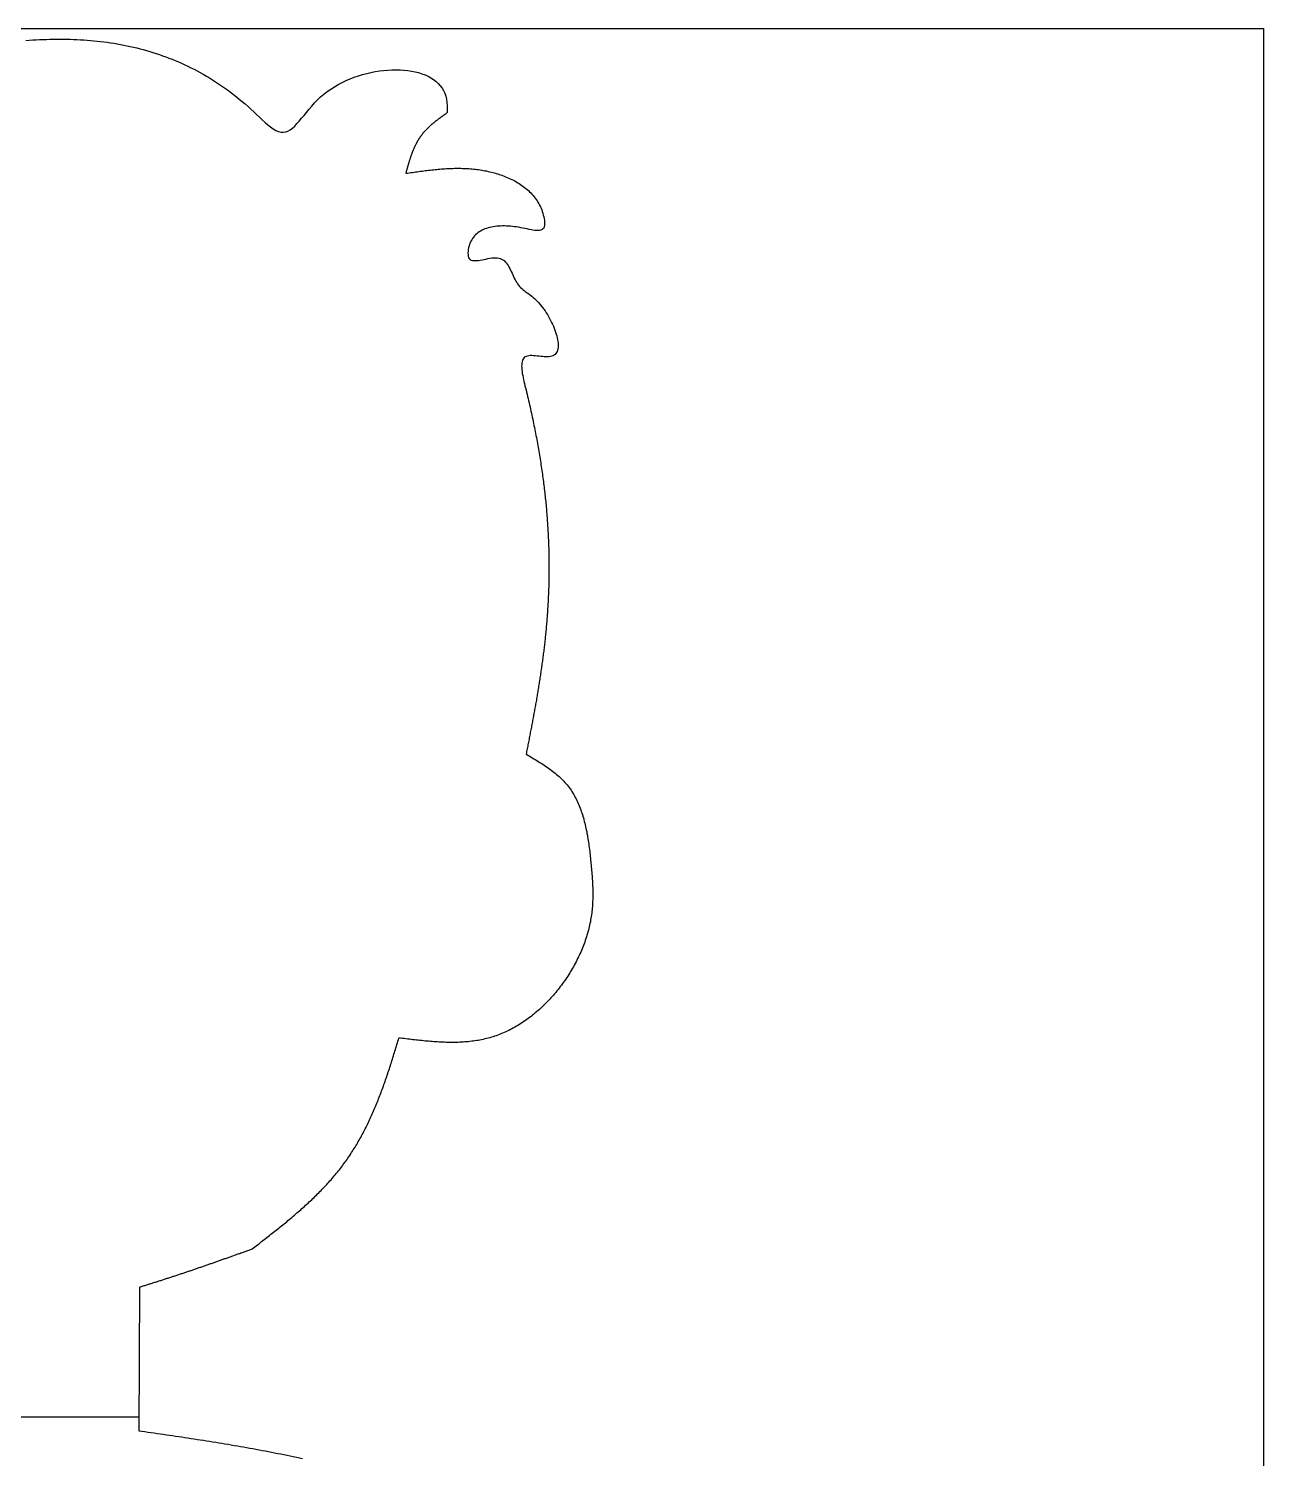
# Model space of a CAD drawing. Header units: millimetres. Extents: x 111 to 2999, y 81 to 1941.
# Drawn here: x 1605.1 to 1884.2, y 658.4 to 981.6 of the extents above; entities that cross this region are included whole.
import ezdxf

# ---------------------------------------------------------------- set-up
doc = ezdxf.new("R2010")
doc.units = ezdxf.units.MM

msp = doc.modelspace()

# ---------------------------------------------------------------- linework, layer by layer
for p, q in [((1630.17, 697.12), (1629.97, 664.63)), ((1562.09, 667.75), (1629.99, 667.75))]:
    msp.add_line(p, q)
msp.add_lwpolyline([(1314.25, 981.61), (1884.25, 981.61), (1884.25, 81.61), (1314.25, 81.61)], close=True)
for points in [[(1604.46, 978.94, 0), (1605.23, 979, 0), (1606.01, 979.04, 0), (1606.79, 979.09, 0), (1607.56, 979.12, 0), (1608.34, 979.16, 0), (1609.11, 979.18, 0), (1609.88, 979.2, 0), (1610.65, 979.21, 0), (1611.42, 979.22, 0), (1612.19, 979.22, 0), (1612.96, 979.22, 0), (1613.73, 979.2, 0), (1614.5, 979.19, 0), (1615.26, 979.16, 0), (1616.02, 979.13, 0), (1616.79, 979.09, 0), (1617.55, 979.04, 0), (1618.31, 978.99, 0), (1619.07, 978.93, 0), (1619.83, 978.86, 0), (1620.58, 978.78, 0), (1621.34, 978.7, 0), (1622.09, 978.61, 0), (1622.84, 978.51, 0), (1623.59, 978.4, 0), (1624.34, 978.28, 0), (1625.09, 978.16, 0), (1625.83, 978.03, 0), (1626.58, 977.89, 0), (1627.32, 977.74, 0), (1628.06, 977.58, 0), (1628.8, 977.41, 0), (1629.54, 977.24, 0), (1630.27, 977.05, 0), (1631.01, 976.86, 0), (1631.74, 976.65, 0), (1632.47, 976.44, 0), (1633.2, 976.22, 0), (1633.92, 975.99, 0), (1634.65, 975.75, 0), (1635.37, 975.49, 0), (1636.09, 975.23, 0), (1636.81, 974.96, 0), (1637.53, 974.68, 0), (1638.24, 974.39, 0), (1638.95, 974.09, 0), (1639.66, 973.77, 0), (1640.37, 973.45, 0), (1641.08, 973.11, 0), (1641.78, 972.77, 0), (1642.48, 972.41, 0), (1643.18, 972.05, 0), (1643.88, 971.67, 0), (1644.57, 971.28, 0), (1645.27, 970.88, 0), (1645.96, 970.46, 0), (1646.64, 970.04, 0), (1647.33, 969.6, 0), (1648.01, 969.15, 0), (1648.69, 968.69, 0), (1649.37, 968.22, 0), (1650.04, 967.74, 0), (1650.71, 967.24, 0), (1651.38, 966.73, 0), (1652.05, 966.21, 0), (1652.71, 965.68, 0), (1653.37, 965.13, 0), (1654.03, 964.57, 0), (1654.69, 963.99, 0), (1655.34, 963.41, 0), (1655.99, 962.81, 0), (1656.64, 962.2, 0), (1657.28, 961.58, 0), (1657.92, 960.98, 0), (1658.55, 960.4, 0), (1659.17, 959.86, 0), (1659.79, 959.37, 0), (1660.39, 958.94, 0), (1660.98, 958.59, 0), (1661.56, 958.34, 0), (1662.12, 958.19, 0), (1662.66, 958.16, 0), (1663.2, 958.25, 0), (1663.72, 958.45, 0), (1664.23, 958.75, 0), (1664.74, 959.13, 0), (1665.25, 959.59, 0), (1665.76, 960.12, 0), (1666.28, 960.7, 0), (1666.81, 961.33, 0), (1667.35, 961.99, 0), (1667.91, 962.68, 0), (1668.49, 963.39, 0), (1669.1, 964.1, 0), (1669.73, 964.8, 0), (1670.4, 965.49, 0), (1671.1, 966.15, 0), (1671.84, 966.77, 0), (1672.61, 967.37, 0), (1673.41, 967.93, 0), (1674.23, 968.46, 0), (1675.09, 968.96, 0), (1675.96, 969.42, 0), (1676.86, 969.85, 0), (1677.77, 970.24, 0), (1678.7, 970.6, 0), (1679.63, 970.93, 0), (1680.58, 971.22, 0), (1681.53, 971.48, 0), (1682.49, 971.71, 0), (1683.45, 971.9, 0), (1684.4, 972.05, 0), (1685.35, 972.17, 0), (1686.3, 972.25, 0), (1687.23, 972.3, 0), (1688.15, 972.32, 0), (1689.05, 972.3, 0), (1689.94, 972.24, 0), (1690.8, 972.14, 0), (1691.64, 972.01, 0), (1692.46, 971.85, 0), (1693.24, 971.65, 0), (1694, 971.41, 0), (1694.71, 971.13, 0), (1695.4, 970.82, 0), (1696.04, 970.47, 0), (1696.64, 970.08, 0), (1697.19, 969.66, 0), (1697.69, 969.2, 0), (1698.15, 968.7, 0), (1698.55, 968.16, 0), (1698.89, 967.59, 0), (1699.18, 966.98, 0), (1699.4, 966.33, 0), (1699.56, 965.64, 0), (1699.66, 964.91, 0), (1699.71, 964.16, 0), (1699.73, 963.39, 0), (1699.74, 962.61, 0)], [(1690.39, 948.9, 0), (1690.42, 949, 0), (1690.45, 949.11, 0), (1690.48, 949.22, 0), (1690.51, 949.32, 0), (1690.54, 949.43, 0), (1690.57, 949.54, 0), (1690.6, 949.64, 0), (1690.63, 949.75, 0), (1690.66, 949.86, 0), (1690.69, 949.97, 0), (1690.72, 950.07, 0), (1690.75, 950.18, 0), (1690.78, 950.29, 0), (1690.81, 950.39, 0), (1690.84, 950.5, 0), (1690.87, 950.6, 0), (1690.9, 950.71, 0), (1690.94, 950.82, 0), (1690.97, 950.92, 0), (1691, 951.03, 0), (1691.03, 951.13, 0), (1691.06, 951.24, 0), (1691.09, 951.35, 0), (1691.13, 951.45, 0), (1691.16, 951.56, 0), (1691.19, 951.66, 0), (1691.22, 951.77, 0), (1691.26, 951.87, 0), (1691.29, 951.98, 0), (1691.32, 952.08, 0), (1691.36, 952.18, 0), (1691.39, 952.29, 0), (1691.43, 952.39, 0), (1691.46, 952.5, 0), (1691.5, 952.6, 0), (1691.53, 952.7, 0), (1691.57, 952.81, 0), (1691.6, 952.91, 0), (1691.64, 953.01, 0), (1691.68, 953.11, 0), (1691.71, 953.22, 0), (1691.75, 953.32, 0), (1691.79, 953.42, 0), (1691.83, 953.52, 0), (1691.86, 953.62, 0), (1691.9, 953.72, 0), (1691.94, 953.82, 0), (1691.98, 953.92, 0), (1692.02, 954.02, 0), (1692.06, 954.12, 0), (1692.1, 954.22, 0), (1692.14, 954.32, 0), (1692.19, 954.42, 0), (1692.23, 954.52, 0), (1692.27, 954.61, 0), (1692.31, 954.71, 0), (1692.36, 954.81, 0), (1692.4, 954.91, 0), (1692.45, 955, 0), (1692.49, 955.1, 0), (1692.54, 955.19, 0), (1692.58, 955.29, 0), (1692.63, 955.38, 0), (1692.68, 955.48, 0), (1692.72, 955.57, 0), (1692.77, 955.67, 0), (1692.82, 955.76, 0), (1692.87, 955.85, 0), (1692.92, 955.95, 0), (1692.97, 956.04, 0), (1693.02, 956.13, 0), (1693.07, 956.22, 0), (1693.13, 956.31, 0), (1693.18, 956.4, 0), (1693.23, 956.49, 0), (1693.29, 956.58, 0), (1693.34, 956.67, 0), (1693.4, 956.76, 0), (1693.45, 956.85, 0), (1693.51, 956.94, 0), (1693.57, 957.02, 0), (1693.63, 957.11, 0), (1693.69, 957.2, 0), (1693.75, 957.28, 0), (1693.81, 957.37, 0), (1693.87, 957.45, 0), (1693.93, 957.54, 0), (1693.99, 957.62, 0), (1694.05, 957.7, 0), (1694.12, 957.78, 0), (1694.18, 957.87, 0), (1694.25, 957.95, 0), (1694.32, 958.03, 0), (1694.38, 958.11, 0), (1694.45, 958.19, 0), (1694.52, 958.27, 0), (1694.59, 958.35, 0), (1694.66, 958.43, 0), (1694.73, 958.5, 0), (1694.8, 958.58, 0), (1694.87, 958.66, 0), (1694.94, 958.73, 0), (1695.02, 958.81, 0), (1695.09, 958.89, 0), (1695.16, 958.96, 0), (1695.24, 959.04, 0), (1695.31, 959.11, 0), (1695.39, 959.18, 0), (1695.47, 959.26, 0), (1695.54, 959.33, 0), (1695.62, 959.4, 0), (1695.7, 959.48, 0), (1695.78, 959.55, 0), (1695.85, 959.62, 0), (1695.93, 959.69, 0), (1696.01, 959.76, 0), (1696.09, 959.83, 0), (1696.17, 959.91, 0), (1696.26, 959.98, 0), (1696.34, 960.05, 0), (1696.42, 960.11, 0), (1696.5, 960.18, 0), (1696.58, 960.25, 0), (1696.67, 960.32, 0), (1696.75, 960.39, 0), (1696.84, 960.46, 0), (1696.92, 960.53, 0), (1697, 960.59, 0), (1697.09, 960.66, 0), (1697.17, 960.73, 0), (1697.26, 960.8, 0), (1697.35, 960.86, 0), (1697.43, 960.93, 0), (1697.52, 961, 0), (1697.6, 961.06, 0), (1697.69, 961.13, 0), (1697.78, 961.19, 0), (1697.87, 961.26, 0), (1697.95, 961.33, 0), (1698.04, 961.39, 0), (1698.13, 961.46, 0), (1698.22, 961.52, 0), (1698.31, 961.59, 0), (1698.4, 961.65, 0), (1698.48, 961.72, 0), (1698.57, 961.78, 0), (1698.66, 961.84, 0), (1698.75, 961.91, 0), (1698.84, 961.97, 0), (1698.93, 962.04, 0), (1699.02, 962.1, 0), (1699.11, 962.17, 0), (1699.2, 962.23, 0), (1699.29, 962.29, 0), (1699.38, 962.36, 0), (1699.47, 962.42, 0), (1699.56, 962.49, 0), (1699.65, 962.55, 0), (1699.74, 962.61, 0)], [(1690.39, 948.9, 0), (1690.76, 948.95, 0), (1691.12, 949, 0), (1691.49, 949.05, 0), (1691.85, 949.11, 0), (1692.22, 949.16, 0), (1692.58, 949.21, 0), (1692.95, 949.26, 0), (1693.32, 949.31, 0), (1693.68, 949.36, 0), (1694.05, 949.41, 0), (1694.41, 949.46, 0), (1694.78, 949.5, 0), (1695.14, 949.55, 0), (1695.51, 949.59, 0), (1695.87, 949.63, 0), (1696.24, 949.68, 0), (1696.6, 949.71, 0), (1696.97, 949.75, 0), (1697.34, 949.79, 0), (1697.7, 949.82, 0), (1698.07, 949.85, 0), (1698.43, 949.88, 0), (1698.8, 949.91, 0), (1699.16, 949.93, 0), (1699.53, 949.96, 0), (1699.89, 949.98, 0), (1700.25, 949.99, 0), (1700.62, 950.01, 0), (1700.98, 950.02, 0), (1701.35, 950.03, 0), (1701.71, 950.03, 0), (1702.08, 950.04, 0), (1702.44, 950.04, 0), (1702.8, 950.03, 0), (1703.17, 950.02, 0), (1703.53, 950.01, 0), (1703.9, 950, 0), (1704.26, 949.98, 0), (1704.62, 949.96, 0), (1704.99, 949.93, 0), (1705.35, 949.9, 0), (1705.71, 949.86, 0), (1706.08, 949.82, 0), (1706.44, 949.78, 0), (1706.8, 949.73, 0), (1707.16, 949.68, 0), (1707.53, 949.62, 0), (1707.89, 949.56, 0), (1708.25, 949.49, 0), (1708.61, 949.42, 0), (1708.98, 949.34, 0), (1709.34, 949.26, 0), (1709.7, 949.17, 0), (1710.06, 949.08, 0), (1710.42, 948.98, 0), (1710.78, 948.88, 0), (1711.14, 948.77, 0), (1711.5, 948.65, 0), (1711.86, 948.53, 0), (1712.22, 948.4, 0), (1712.58, 948.27, 0), (1712.93, 948.13, 0), (1713.28, 947.98, 0), (1713.63, 947.83, 0), (1713.98, 947.67, 0), (1714.33, 947.51, 0), (1714.67, 947.33, 0), (1715, 947.16, 0), (1715.34, 946.97, 0), (1715.66, 946.78, 0), (1715.99, 946.58, 0), (1716.31, 946.37, 0), (1716.62, 946.16, 0), (1716.92, 945.94, 0), (1717.23, 945.71, 0), (1717.52, 945.47, 0), (1717.81, 945.23, 0), (1718.09, 944.98, 0), (1718.36, 944.72, 0), (1718.63, 944.45, 0), (1718.88, 944.18, 0), (1719.13, 943.9, 0), (1719.37, 943.61, 0), (1719.6, 943.31, 0), (1719.82, 943, 0), (1720.04, 942.69, 0), (1720.24, 942.36, 0), (1720.43, 942.03, 0), (1720.61, 941.69, 0), (1720.78, 941.34, 0), (1720.94, 940.98, 0), (1721.09, 940.62, 0), (1721.22, 940.24, 0), (1721.34, 939.86, 0), (1721.45, 939.46, 0), (1721.55, 939.06, 0), (1721.63, 938.65, 0), (1721.7, 938.23, 0), (1721.74, 937.83, 0), (1721.75, 937.45, 0), (1721.72, 937.1, 0), (1721.65, 936.78, 0), (1721.54, 936.52, 0), (1721.37, 936.31, 0), (1721.16, 936.16, 0), (1720.91, 936.05, 0), (1720.61, 935.99, 0), (1720.28, 935.96, 0), (1719.92, 935.96, 0), (1719.53, 936, 0), (1719.11, 936.06, 0), (1718.68, 936.13, 0), (1718.23, 936.22, 0), (1717.77, 936.31, 0), (1717.3, 936.41, 0), (1716.82, 936.51, 0), (1716.35, 936.6, 0), (1715.87, 936.69, 0), (1715.4, 936.76, 0), (1714.94, 936.82, 0), (1714.47, 936.88, 0), (1714.01, 936.92, 0), (1713.55, 936.95, 0), (1713.1, 936.98, 0), (1712.66, 936.99, 0), (1712.22, 936.99, 0), (1711.78, 936.98, 0), (1711.36, 936.95, 0), (1710.94, 936.92, 0), (1710.53, 936.87, 0), (1710.12, 936.81, 0), (1709.73, 936.74, 0), (1709.35, 936.65, 0), (1708.97, 936.55, 0), (1708.61, 936.44, 0), (1708.26, 936.31, 0), (1707.92, 936.16, 0), (1707.59, 936.01, 0), (1707.27, 935.83, 0), (1706.97, 935.65, 0), (1706.68, 935.44, 0), (1706.41, 935.22, 0), (1706.15, 934.99, 0), (1705.91, 934.73, 0), (1705.68, 934.46, 0), (1705.47, 934.18, 0), (1705.27, 933.87, 0), (1705.09, 933.55, 0), (1704.93, 933.21, 0), (1704.79, 932.85, 0), (1704.67, 932.48, 0), (1704.57, 932.08, 0), (1704.49, 931.67, 0), (1704.44, 931.27, 0), (1704.41, 930.87, 0), (1704.43, 930.5, 0), (1704.48, 930.16, 0), (1704.57, 929.86, 0), (1704.71, 929.62, 0), (1704.9, 929.43, 0), (1705.13, 929.29, 0), (1705.4, 929.21, 0), (1705.7, 929.16, 0), (1706.04, 929.15, 0), (1706.4, 929.17, 0), (1706.79, 929.21, 0), (1707.19, 929.28, 0), (1707.61, 929.35, 0), (1708.04, 929.44, 0), (1708.47, 929.52, 0), (1708.91, 929.61, 0), (1709.35, 929.68, 0), (1709.78, 929.75, 0), (1710.2, 929.79, 0), (1710.61, 929.81, 0), (1711, 929.79, 0), (1711.36, 929.74, 0), (1711.7, 929.65, 0), (1712.02, 929.52, 0), (1712.31, 929.35, 0), (1712.58, 929.15, 0), (1712.83, 928.91, 0), (1713.07, 928.65, 0), (1713.28, 928.36, 0), (1713.49, 928.05, 0), (1713.68, 927.72, 0), (1713.86, 927.38, 0), (1714.04, 927.03, 0), (1714.21, 926.67, 0), (1714.37, 926.3, 0), (1714.54, 925.93, 0), (1714.71, 925.57, 0), (1714.88, 925.2, 0), (1715.05, 924.85, 0), (1715.23, 924.51, 0), (1715.43, 924.19, 0), (1715.63, 923.88, 0), (1715.85, 923.6, 0), (1716.08, 923.33, 0), (1716.32, 923.08, 0), (1716.57, 922.85, 0), (1716.83, 922.62, 0), (1717.1, 922.41, 0), (1717.38, 922.19, 0), (1717.67, 921.98, 0), (1717.96, 921.77, 0), (1718.26, 921.55, 0), (1718.56, 921.33, 0), (1718.86, 921.1, 0), (1719.17, 920.85, 0), (1719.47, 920.58, 0), (1719.78, 920.3, 0), (1720.08, 919.99, 0), (1720.38, 919.66, 0), (1720.68, 919.32, 0), (1720.97, 918.96, 0), (1721.26, 918.58, 0), (1721.55, 918.19, 0), (1721.83, 917.79, 0), (1722.1, 917.38, 0), (1722.36, 916.95, 0), (1722.61, 916.52, 0), (1722.86, 916.09, 0), (1723.09, 915.65, 0), (1723.31, 915.2, 0), (1723.52, 914.76, 0), (1723.72, 914.31, 0), (1723.9, 913.87, 0), (1724.07, 913.43, 0), (1724.22, 912.99, 0), (1724.36, 912.56, 0), (1724.48, 912.13, 0), (1724.58, 911.71, 0), (1724.66, 911.31, 0), (1724.73, 910.91, 0), (1724.77, 910.53, 0), (1724.79, 910.17, 0), (1724.79, 909.82, 0), (1724.77, 909.48, 0), (1724.72, 909.17, 0), (1724.65, 908.88, 0), (1724.55, 908.61, 0), (1724.43, 908.36, 0), (1724.28, 908.14, 0), (1724.1, 907.94, 0), (1723.89, 907.78, 0), (1723.66, 907.64, 0), (1723.39, 907.53, 0), (1723.09, 907.46, 0), (1722.76, 907.42, 0), (1722.41, 907.4, 0), (1722.04, 907.4, 0), (1721.65, 907.43, 0), (1721.25, 907.46, 0), (1720.85, 907.5, 0), (1720.44, 907.55, 0), (1720.03, 907.59, 0), (1719.63, 907.63, 0), (1719.24, 907.66, 0), (1718.86, 907.68, 0), (1718.5, 907.68, 0), (1718.17, 907.65, 0), (1717.86, 907.59, 0), (1717.58, 907.51, 0), (1717.35, 907.38, 0), (1717.14, 907.23, 0), (1716.97, 907.03, 0), (1716.83, 906.81, 0), (1716.72, 906.56, 0), (1716.64, 906.27, 0), (1716.59, 905.96, 0), (1716.56, 905.63, 0), (1716.55, 905.28, 0), (1716.56, 904.9, 0), (1716.59, 904.5, 0), (1716.64, 904.09, 0), (1716.7, 903.66, 0), (1716.78, 903.22, 0), (1716.87, 902.77, 0), (1716.97, 902.3, 0), (1717.07, 901.83, 0), (1717.19, 901.36, 0), (1717.3, 900.87, 0), (1717.42, 900.39, 0), (1717.54, 899.91, 0), (1717.66, 899.42, 0), (1717.77, 898.94, 0), (1717.89, 898.46, 0), (1718, 897.98, 0), (1718.12, 897.5, 0), (1718.23, 897.03, 0), (1718.34, 896.55, 0), (1718.44, 896.08, 0), (1718.55, 895.61, 0), (1718.65, 895.14, 0), (1718.76, 894.67, 0), (1718.86, 894.21, 0), (1718.96, 893.74, 0), (1719.06, 893.28, 0), (1719.15, 892.81, 0), (1719.25, 892.35, 0), (1719.34, 891.89, 0), (1719.43, 891.44, 0), (1719.53, 890.98, 0), (1719.61, 890.53, 0), (1719.7, 890.07, 0), (1719.79, 889.62, 0), (1719.88, 889.17, 0), (1719.96, 888.72, 0), (1720.04, 888.27, 0), (1720.12, 887.83, 0), (1720.2, 887.38, 0), (1720.28, 886.94, 0), (1720.36, 886.5, 0), (1720.43, 886.06, 0), (1720.51, 885.62, 0), (1720.58, 885.18, 0), (1720.65, 884.75, 0), (1720.72, 884.31, 0), (1720.79, 883.88, 0), (1720.86, 883.44, 0), (1720.92, 883.01, 0), (1720.99, 882.58, 0), (1721.05, 882.16, 0), (1721.11, 881.73, 0), (1721.18, 881.3, 0), (1721.23, 880.88, 0), (1721.29, 880.46, 0), (1721.35, 880.03, 0), (1721.41, 879.61, 0), (1721.46, 879.19, 0), (1721.51, 878.78, 0), (1721.57, 878.36, 0), (1721.62, 877.95, 0), (1721.67, 877.53, 0), (1721.71, 877.12, 0), (1721.76, 876.71, 0), (1721.81, 876.3, 0), (1721.85, 875.89, 0), (1721.89, 875.48, 0), (1721.94, 875.07, 0), (1721.98, 874.67, 0), (1722.02, 874.26, 0), (1722.06, 873.86, 0), (1722.09, 873.46, 0), (1722.13, 873.06, 0), (1722.17, 872.66, 0), (1722.2, 872.26, 0), (1722.23, 871.86, 0), (1722.26, 871.46, 0), (1722.29, 871.07, 0), (1722.32, 870.68, 0), (1722.35, 870.28, 0), (1722.38, 869.89, 0), (1722.41, 869.5, 0), (1722.43, 869.11, 0), (1722.45, 868.72, 0), (1722.48, 868.33, 0), (1722.5, 867.95, 0), (1722.52, 867.56, 0), (1722.54, 867.18, 0), (1722.56, 866.8, 0), (1722.58, 866.41, 0), (1722.59, 866.03, 0), (1722.61, 865.65, 0), (1722.62, 865.27, 0), (1722.64, 864.9, 0), (1722.65, 864.52, 0), (1722.66, 864.14, 0), (1722.67, 863.77, 0), (1722.68, 863.39, 0), (1722.69, 863.02, 0), (1722.7, 862.65, 0), (1722.7, 862.28, 0), (1722.71, 861.91, 0), (1722.71, 861.54, 0), (1722.72, 861.17, 0), (1722.72, 860.81, 0), (1722.72, 860.44, 0), (1722.72, 860.07, 0), (1722.72, 859.71, 0), (1722.72, 859.35, 0), (1722.72, 858.98, 0), (1722.72, 858.62, 0), (1722.72, 858.26, 0), (1722.71, 857.9, 0), (1722.71, 857.54, 0), (1722.7, 857.18, 0), (1722.69, 856.83, 0), (1722.69, 856.47, 0), (1722.68, 856.12, 0), (1722.67, 855.76, 0), (1722.66, 855.41, 0), (1722.65, 855.05, 0), (1722.63, 854.7, 0), (1722.62, 854.35, 0), (1722.61, 854, 0), (1722.59, 853.65, 0), (1722.58, 853.3, 0), (1722.56, 852.95, 0), (1722.55, 852.61, 0), (1722.53, 852.26, 0), (1722.51, 851.91, 0), (1722.49, 851.57, 0), (1722.47, 851.23, 0), (1722.45, 850.88, 0), (1722.43, 850.54, 0), (1722.41, 850.2, 0), (1722.39, 849.86, 0), (1722.36, 849.52, 0), (1722.34, 849.18, 0), (1722.31, 848.84, 0), (1722.29, 848.5, 0), (1722.26, 848.16, 0), (1722.23, 847.82, 0), (1722.21, 847.49, 0), (1722.18, 847.15, 0), (1722.15, 846.82, 0), (1722.12, 846.48, 0), (1722.09, 846.15, 0), (1722.06, 845.81, 0), (1722.03, 845.48, 0), (1722, 845.15, 0), (1721.96, 844.82, 0), (1721.93, 844.49, 0), (1721.9, 844.16, 0), (1721.86, 843.83, 0), (1721.83, 843.5, 0), (1721.79, 843.17, 0), (1721.76, 842.84, 0), (1721.72, 842.52, 0), (1721.68, 842.19, 0), (1721.64, 841.86, 0), (1721.61, 841.54, 0), (1721.57, 841.21, 0), (1721.53, 840.89, 0), (1721.49, 840.57, 0), (1721.45, 840.24, 0), (1721.41, 839.92, 0), (1721.36, 839.6, 0), (1721.32, 839.28, 0), (1721.28, 838.96, 0), (1721.24, 838.63, 0), (1721.19, 838.31, 0), (1721.15, 837.99, 0), (1721.1, 837.67, 0), (1721.06, 837.36, 0), (1721.01, 837.04, 0), (1720.97, 836.72, 0), (1720.92, 836.4, 0), (1720.88, 836.08, 0), (1720.83, 835.77, 0), (1720.78, 835.45, 0), (1720.73, 835.14, 0), (1720.69, 834.82, 0), (1720.64, 834.51, 0), (1720.59, 834.19, 0), (1720.54, 833.88, 0), (1720.49, 833.56, 0), (1720.44, 833.25, 0), (1720.39, 832.94, 0), (1720.34, 832.62, 0), (1720.29, 832.31, 0), (1720.23, 832, 0), (1720.18, 831.69, 0), (1720.13, 831.37, 0), (1720.08, 831.06, 0), (1720.03, 830.75, 0), (1719.97, 830.44, 0), (1719.92, 830.13, 0), (1719.87, 829.82, 0), (1719.81, 829.51, 0), (1719.76, 829.2, 0), (1719.7, 828.89, 0), (1719.65, 828.58, 0), (1719.59, 828.28, 0), (1719.54, 827.97, 0), (1719.48, 827.66, 0), (1719.43, 827.35, 0), (1719.37, 827.04, 0), (1719.32, 826.74, 0), (1719.26, 826.43, 0), (1719.2, 826.12, 0), (1719.15, 825.81, 0), (1719.09, 825.51, 0), (1719.03, 825.2, 0), (1718.97, 824.9, 0), (1718.92, 824.59, 0), (1718.86, 824.28, 0), (1718.8, 823.98, 0), (1718.74, 823.67, 0), (1718.69, 823.37, 0), (1718.63, 823.06, 0), (1718.57, 822.76, 0), (1718.51, 822.45, 0), (1718.45, 822.15, 0), (1718.39, 821.84, 0), (1718.33, 821.54, 0), (1718.28, 821.23, 0), (1718.22, 820.93, 0), (1718.16, 820.62, 0), (1718.1, 820.32, 0), (1718.04, 820.01, 0), (1717.98, 819.71, 0), (1717.92, 819.4, 0), (1717.86, 819.1, 0), (1717.8, 818.8, 0), (1717.74, 818.49, 0), (1717.68, 818.19, 0), (1717.62, 817.88, 0), (1717.57, 817.58, 0)], [(1717.57, 817.58, 0), (1717.91, 817.37, 0), (1718.26, 817.17, 0), (1718.6, 816.97, 0), (1718.95, 816.76, 0), (1719.29, 816.56, 0), (1719.63, 816.35, 0), (1719.97, 816.14, 0), (1720.31, 815.93, 0), (1720.65, 815.72, 0), (1720.98, 815.51, 0), (1721.31, 815.3, 0), (1721.64, 815.08, 0), (1721.97, 814.86, 0), (1722.29, 814.64, 0), (1722.61, 814.42, 0), (1722.93, 814.19, 0), (1723.24, 813.96, 0), (1723.55, 813.73, 0), (1723.85, 813.49, 0), (1724.15, 813.25, 0), (1724.45, 813.01, 0), (1724.73, 812.76, 0), (1725.02, 812.51, 0), (1725.3, 812.26, 0), (1725.57, 811.99, 0), (1725.84, 811.73, 0), (1726.1, 811.46, 0), (1726.35, 811.18, 0), (1726.6, 810.9, 0), (1726.84, 810.62, 0), (1727.07, 810.33, 0), (1727.29, 810.03, 0), (1727.51, 809.73, 0), (1727.72, 809.42, 0), (1727.93, 809.11, 0), (1728.13, 808.79, 0), (1728.32, 808.47, 0), (1728.5, 808.14, 0), (1728.68, 807.81, 0), (1728.86, 807.47, 0), (1729.02, 807.13, 0), (1729.19, 806.79, 0), (1729.34, 806.44, 0), (1729.49, 806.09, 0), (1729.64, 805.73, 0), (1729.78, 805.37, 0), (1729.91, 805.01, 0), (1730.04, 804.65, 0), (1730.16, 804.28, 0), (1730.28, 803.91, 0), (1730.4, 803.53, 0), (1730.51, 803.15, 0), (1730.62, 802.78, 0), (1730.72, 802.39, 0), (1730.82, 802.01, 0), (1730.91, 801.62, 0), (1731, 801.23, 0), (1731.09, 800.84, 0), (1731.17, 800.45, 0), (1731.25, 800.06, 0), (1731.32, 799.66, 0), (1731.4, 799.27, 0), (1731.47, 798.87, 0), (1731.53, 798.47, 0), (1731.6, 798.07, 0), (1731.66, 797.67, 0), (1731.72, 797.27, 0), (1731.77, 796.87, 0), (1731.82, 796.46, 0), (1731.88, 796.06, 0), (1731.93, 795.66, 0), (1731.97, 795.26, 0), (1732.02, 794.86, 0), (1732.06, 794.45, 0), (1732.1, 794.05, 0), (1732.14, 793.65, 0), (1732.18, 793.25, 0), (1732.22, 792.85, 0), (1732.26, 792.46, 0), (1732.3, 792.06, 0), (1732.33, 791.66, 0), (1732.37, 791.27, 0), (1732.4, 790.88, 0), (1732.43, 790.48, 0), (1732.46, 790.09, 0), (1732.49, 789.7, 0), (1732.51, 789.31, 0), (1732.54, 788.92, 0), (1732.56, 788.54, 0), (1732.58, 788.15, 0), (1732.59, 787.76, 0), (1732.61, 787.38, 0), (1732.62, 786.99, 0), (1732.63, 786.61, 0), (1732.63, 786.22, 0), (1732.63, 785.84, 0), (1732.63, 785.45, 0), (1732.62, 785.07, 0), (1732.61, 784.69, 0), (1732.6, 784.3, 0), (1732.58, 783.92, 0), (1732.56, 783.54, 0), (1732.53, 783.15, 0), (1732.5, 782.77, 0), (1732.47, 782.39, 0), (1732.43, 782.01, 0), (1732.38, 781.62, 0), (1732.33, 781.24, 0), (1732.28, 780.86, 0), (1732.21, 780.47, 0), (1732.15, 780.09, 0), (1732.08, 779.7, 0), (1732, 779.32, 0), (1731.92, 778.94, 0), (1731.83, 778.55, 0), (1731.73, 778.17, 0), (1731.64, 777.78, 0), (1731.53, 777.4, 0), (1731.42, 777.02, 0), (1731.31, 776.63, 0), (1731.19, 776.25, 0), (1731.07, 775.87, 0), (1730.94, 775.49, 0), (1730.8, 775.11, 0), (1730.67, 774.73, 0), (1730.52, 774.35, 0), (1730.38, 773.97, 0), (1730.22, 773.6, 0), (1730.07, 773.22, 0), (1729.91, 772.84, 0), (1729.74, 772.47, 0), (1729.57, 772.1, 0), (1729.39, 771.73, 0), (1729.21, 771.36, 0), (1729.03, 770.99, 0), (1728.84, 770.62, 0), (1728.65, 770.26, 0), (1728.45, 769.9, 0), (1728.25, 769.53, 0), (1728.05, 769.17, 0), (1727.84, 768.82, 0), (1727.63, 768.46, 0), (1727.41, 768.11, 0), (1727.19, 767.76, 0), (1726.97, 767.41, 0), (1726.74, 767.06, 0), (1726.51, 766.71, 0), (1726.27, 766.37, 0), (1726.03, 766.03, 0), (1725.79, 765.7, 0), (1725.54, 765.36, 0), (1725.29, 765.03, 0), (1725.04, 764.7, 0), (1724.78, 764.37, 0), (1724.52, 764.05, 0), (1724.26, 763.73, 0), (1723.99, 763.41, 0), (1723.72, 763.1, 0), (1723.45, 762.79, 0), (1723.17, 762.48, 0), (1722.89, 762.18, 0), (1722.61, 761.87, 0), (1722.33, 761.58, 0), (1722.04, 761.28, 0), (1721.75, 760.99, 0), (1721.45, 760.71, 0), (1721.15, 760.42, 0), (1720.85, 760.15, 0), (1720.55, 759.87, 0), (1720.25, 759.6, 0), (1719.94, 759.33, 0), (1719.63, 759.07, 0), (1719.32, 758.81, 0), (1719, 758.56, 0), (1718.68, 758.31, 0), (1718.36, 758.06, 0), (1718.04, 757.82, 0), (1717.71, 757.58, 0), (1717.39, 757.35, 0), (1717.06, 757.13, 0), (1716.73, 756.9, 0), (1716.39, 756.69, 0), (1716.06, 756.47, 0), (1715.72, 756.27, 0), (1715.38, 756.06, 0), (1715.04, 755.87, 0), (1714.69, 755.68, 0), (1714.35, 755.49, 0), (1714, 755.31, 0), (1713.65, 755.13, 0), (1713.3, 754.96, 0), (1712.95, 754.8, 0), (1712.6, 754.64, 0), (1712.24, 754.48, 0), (1711.88, 754.34, 0), (1711.52, 754.19, 0), (1711.17, 754.06, 0), (1710.8, 753.93, 0), (1710.44, 753.8, 0), (1710.08, 753.69, 0), (1709.71, 753.58, 0), (1709.35, 753.47, 0), (1708.98, 753.37, 0), (1708.61, 753.27, 0), (1708.24, 753.19, 0), (1707.87, 753.1, 0), (1707.5, 753.02, 0), (1707.13, 752.95, 0), (1706.75, 752.88, 0), (1706.38, 752.82, 0), (1706, 752.76, 0), (1705.62, 752.71, 0), (1705.25, 752.66, 0), (1704.87, 752.62, 0), (1704.49, 752.58, 0), (1704.11, 752.54, 0), (1703.72, 752.51, 0), (1703.34, 752.49, 0), (1702.96, 752.46, 0), (1702.57, 752.45, 0), (1702.19, 752.43, 0), (1701.8, 752.42, 0), (1701.42, 752.41, 0), (1701.03, 752.41, 0), (1700.64, 752.41, 0), (1700.25, 752.41, 0), (1699.86, 752.42, 0), (1699.47, 752.42, 0), (1699.08, 752.44, 0), (1698.69, 752.45, 0), (1698.3, 752.47, 0), (1697.91, 752.49, 0), (1697.52, 752.51, 0), (1697.12, 752.53, 0), (1696.73, 752.56, 0), (1696.33, 752.59, 0), (1695.94, 752.62, 0), (1695.54, 752.66, 0), (1695.15, 752.69, 0), (1694.75, 752.73, 0), (1694.36, 752.77, 0), (1693.96, 752.81, 0), (1693.56, 752.85, 0), (1693.17, 752.89, 0), (1692.77, 752.93, 0), (1692.37, 752.98, 0), (1691.97, 753.02, 0), (1691.58, 753.07, 0), (1691.18, 753.12, 0), (1690.78, 753.17, 0), (1690.38, 753.22, 0), (1689.98, 753.27, 0), (1689.59, 753.31, 0), (1689.19, 753.36, 0), (1688.79, 753.41, 0)], [(1655.66, 705.73, 0), (1655.96, 705.97, 0), (1656.26, 706.2, 0), (1656.56, 706.44, 0), (1656.86, 706.67, 0), (1657.17, 706.91, 0), (1657.47, 707.14, 0), (1657.77, 707.38, 0), (1658.07, 707.61, 0), (1658.37, 707.85, 0), (1658.67, 708.08, 0), (1658.97, 708.32, 0), (1659.27, 708.55, 0), (1659.57, 708.79, 0), (1659.87, 709.03, 0), (1660.17, 709.26, 0), (1660.47, 709.5, 0), (1660.77, 709.74, 0), (1661.07, 709.98, 0), (1661.37, 710.22, 0), (1661.66, 710.45, 0), (1661.96, 710.69, 0), (1662.25, 710.93, 0), (1662.55, 711.17, 0), (1662.84, 711.41, 0), (1663.14, 711.65, 0), (1663.43, 711.89, 0), (1663.72, 712.14, 0), (1664.01, 712.38, 0), (1664.3, 712.62, 0), (1664.59, 712.87, 0), (1664.88, 713.11, 0), (1665.17, 713.36, 0), (1665.45, 713.6, 0), (1665.74, 713.85, 0), (1666.02, 714.09, 0), (1666.31, 714.34, 0), (1666.59, 714.59, 0), (1666.87, 714.84, 0), (1667.15, 715.09, 0), (1667.43, 715.34, 0), (1667.71, 715.59, 0), (1667.98, 715.85, 0), (1668.26, 716.1, 0), (1668.53, 716.35, 0), (1668.81, 716.61, 0), (1669.08, 716.86, 0), (1669.35, 717.12, 0), (1669.62, 717.38, 0), (1669.88, 717.64, 0), (1670.15, 717.9, 0), (1670.41, 718.16, 0), (1670.68, 718.42, 0), (1670.94, 718.69, 0), (1671.2, 718.95, 0), (1671.45, 719.21, 0), (1671.71, 719.48, 0), (1671.96, 719.75, 0), (1672.22, 720.02, 0), (1672.47, 720.29, 0), (1672.72, 720.56, 0), (1672.97, 720.83, 0), (1673.21, 721.11, 0), (1673.46, 721.38, 0), (1673.7, 721.66, 0), (1673.94, 721.94, 0), (1674.18, 722.22, 0), (1674.41, 722.5, 0), (1674.65, 722.78, 0), (1674.88, 723.06, 0), (1675.11, 723.35, 0), (1675.34, 723.63, 0), (1675.56, 723.92, 0), (1675.79, 724.21, 0), (1676.01, 724.5, 0), (1676.23, 724.79, 0), (1676.44, 725.09, 0), (1676.66, 725.38, 0), (1676.87, 725.68, 0), (1677.08, 725.98, 0), (1677.29, 726.28, 0), (1677.5, 726.58, 0), (1677.7, 726.88, 0), (1677.9, 727.19, 0), (1678.1, 727.49, 0), (1678.3, 727.8, 0), (1678.49, 728.11, 0), (1678.69, 728.42, 0), (1678.88, 728.73, 0), (1679.07, 729.04, 0), (1679.26, 729.36, 0), (1679.44, 729.67, 0), (1679.62, 729.99, 0), (1679.81, 730.31, 0), (1679.99, 730.63, 0), (1680.16, 730.95, 0), (1680.34, 731.27, 0), (1680.51, 731.6, 0), (1680.69, 731.92, 0), (1680.86, 732.25, 0), (1681.03, 732.57, 0), (1681.19, 732.9, 0), (1681.36, 733.23, 0), (1681.52, 733.56, 0), (1681.69, 733.89, 0), (1681.85, 734.23, 0), (1682.01, 734.56, 0), (1682.16, 734.9, 0), (1682.32, 735.23, 0), (1682.47, 735.57, 0), (1682.63, 735.91, 0), (1682.78, 736.25, 0), (1682.93, 736.59, 0), (1683.08, 736.93, 0), (1683.22, 737.27, 0), (1683.37, 737.62, 0), (1683.52, 737.96, 0), (1683.66, 738.3, 0), (1683.8, 738.65, 0), (1683.94, 739, 0), (1684.08, 739.35, 0), (1684.22, 739.69, 0), (1684.36, 740.04, 0), (1684.49, 740.39, 0), (1684.63, 740.74, 0), (1684.76, 741.1, 0), (1684.89, 741.45, 0), (1685.02, 741.8, 0), (1685.15, 742.16, 0), (1685.28, 742.51, 0), (1685.41, 742.87, 0), (1685.54, 743.22, 0), (1685.66, 743.58, 0), (1685.79, 743.94, 0), (1685.91, 744.3, 0), (1686.04, 744.66, 0), (1686.16, 745.02, 0), (1686.28, 745.38, 0), (1686.4, 745.74, 0), (1686.52, 746.1, 0), (1686.64, 746.46, 0), (1686.76, 746.82, 0), (1686.88, 747.18, 0), (1686.99, 747.55, 0), (1687.11, 747.91, 0), (1687.23, 748.28, 0), (1687.34, 748.64, 0), (1687.45, 749.01, 0), (1687.57, 749.37, 0), (1687.68, 749.74, 0), (1687.79, 750.1, 0), (1687.91, 750.47, 0), (1688.02, 750.84, 0), (1688.13, 751.2, 0), (1688.24, 751.57, 0), (1688.35, 751.94, 0), (1688.46, 752.31, 0), (1688.57, 752.68, 0), (1688.68, 753.05, 0), (1688.79, 753.41, 0)], [(1630.17, 697.12, 0), (1630.37, 697.18, 0), (1630.57, 697.24, 0), (1630.77, 697.3, 0), (1630.98, 697.36, 0), (1631.18, 697.43, 0), (1631.38, 697.49, 0), (1631.58, 697.55, 0), (1631.78, 697.61, 0), (1631.98, 697.67, 0), (1632.18, 697.74, 0), (1632.39, 697.8, 0), (1632.59, 697.86, 0), (1632.79, 697.92, 0), (1632.99, 697.99, 0), (1633.19, 698.05, 0), (1633.39, 698.11, 0), (1633.59, 698.18, 0), (1633.79, 698.24, 0), (1634, 698.3, 0), (1634.2, 698.37, 0), (1634.4, 698.43, 0), (1634.6, 698.49, 0), (1634.8, 698.56, 0), (1635, 698.62, 0), (1635.2, 698.69, 0), (1635.4, 698.75, 0), (1635.6, 698.82, 0), (1635.81, 698.88, 0), (1636.01, 698.95, 0), (1636.21, 699.01, 0), (1636.41, 699.08, 0), (1636.61, 699.14, 0), (1636.81, 699.21, 0), (1637.01, 699.27, 0), (1637.21, 699.34, 0), (1637.41, 699.4, 0), (1637.61, 699.47, 0), (1637.82, 699.54, 0), (1638.02, 699.6, 0), (1638.22, 699.67, 0), (1638.42, 699.74, 0), (1638.62, 699.8, 0), (1638.82, 699.87, 0), (1639.02, 699.94, 0), (1639.22, 700, 0), (1639.42, 700.07, 0), (1639.62, 700.14, 0), (1639.82, 700.2, 0), (1640.02, 700.27, 0), (1640.23, 700.34, 0), (1640.43, 700.41, 0), (1640.63, 700.47, 0), (1640.83, 700.54, 0), (1641.03, 700.61, 0), (1641.23, 700.68, 0), (1641.43, 700.75, 0), (1641.63, 700.81, 0), (1641.83, 700.88, 0), (1642.03, 700.95, 0), (1642.23, 701.02, 0), (1642.43, 701.09, 0), (1642.63, 701.16, 0), (1642.83, 701.22, 0), (1643.03, 701.29, 0), (1643.23, 701.36, 0), (1643.44, 701.43, 0), (1643.64, 701.5, 0), (1643.84, 701.57, 0), (1644.04, 701.64, 0), (1644.24, 701.71, 0), (1644.44, 701.78, 0), (1644.64, 701.85, 0), (1644.84, 701.91, 0), (1645.04, 701.98, 0), (1645.24, 702.05, 0), (1645.44, 702.12, 0), (1645.64, 702.19, 0), (1645.84, 702.26, 0), (1646.04, 702.33, 0), (1646.24, 702.4, 0), (1646.44, 702.47, 0), (1646.64, 702.54, 0), (1646.84, 702.61, 0), (1647.04, 702.68, 0), (1647.24, 702.75, 0), (1647.44, 702.82, 0), (1647.64, 702.89, 0), (1647.85, 702.96, 0), (1648.05, 703.03, 0), (1648.25, 703.1, 0), (1648.45, 703.17, 0), (1648.65, 703.25, 0), (1648.85, 703.32, 0), (1649.05, 703.39, 0), (1649.25, 703.46, 0), (1649.45, 703.53, 0), (1649.65, 703.6, 0), (1649.85, 703.67, 0), (1650.05, 703.74, 0), (1650.25, 703.81, 0), (1650.45, 703.88, 0), (1650.65, 703.95, 0), (1650.85, 704.02, 0), (1651.05, 704.09, 0), (1651.25, 704.17, 0), (1651.45, 704.24, 0), (1651.65, 704.31, 0), (1651.85, 704.38, 0), (1652.05, 704.45, 0), (1652.25, 704.52, 0), (1652.45, 704.59, 0), (1652.65, 704.66, 0), (1652.85, 704.73, 0), (1653.05, 704.81, 0), (1653.25, 704.88, 0), (1653.45, 704.95, 0), (1653.65, 705.02, 0), (1653.85, 705.09, 0), (1654.05, 705.16, 0), (1654.25, 705.23, 0), (1654.45, 705.3, 0), (1654.65, 705.38, 0), (1654.85, 705.45, 0), (1655.06, 705.52, 0), (1655.26, 705.59, 0), (1655.46, 705.66, 0), (1655.66, 705.73, 0)], [(1629.97, 664.63, 0), (1630.67, 664.53, 0), (1631.36, 664.43, 0), (1632.06, 664.33, 0), (1632.75, 664.23, 0), (1633.45, 664.13, 0), (1634.15, 664.03, 0), (1634.84, 663.92, 0), (1635.54, 663.82, 0), (1636.23, 663.72, 0), (1636.93, 663.62, 0), (1637.63, 663.52, 0), (1638.32, 663.41, 0), (1639.02, 663.31, 0), (1639.72, 663.21, 0), (1640.41, 663.1, 0), (1641.11, 663, 0), (1641.81, 662.89, 0), (1642.5, 662.78, 0), (1643.2, 662.68, 0), (1643.9, 662.57, 0), (1644.59, 662.46, 0), (1645.29, 662.35, 0), (1645.99, 662.24, 0), (1646.69, 662.13, 0), (1647.39, 662.02, 0), (1648.08, 661.9, 0), (1648.78, 661.79, 0), (1649.48, 661.67, 0), (1650.18, 661.56, 0), (1650.88, 661.44, 0), (1651.58, 661.32, 0), (1652.28, 661.2, 0), (1652.98, 661.08, 0), (1653.68, 660.96, 0), (1654.38, 660.83, 0), (1655.08, 660.71, 0), (1655.78, 660.58, 0), (1656.48, 660.45, 0), (1657.18, 660.32, 0), (1657.88, 660.19, 0), (1658.58, 660.06, 0), (1659.28, 659.93, 0), (1659.99, 659.79, 0), (1660.69, 659.65, 0), (1661.39, 659.51, 0), (1662.1, 659.37, 0), (1662.8, 659.23, 0), (1663.5, 659.08, 0), (1664.21, 658.94, 0), (1664.91, 658.79, 0), (1665.62, 658.64, 0), (1666.32, 658.49, 0), (1667.03, 658.33, 0)]]:
    msp.add_polyline3d(points)

doc.saveas('drawing.dxf')
